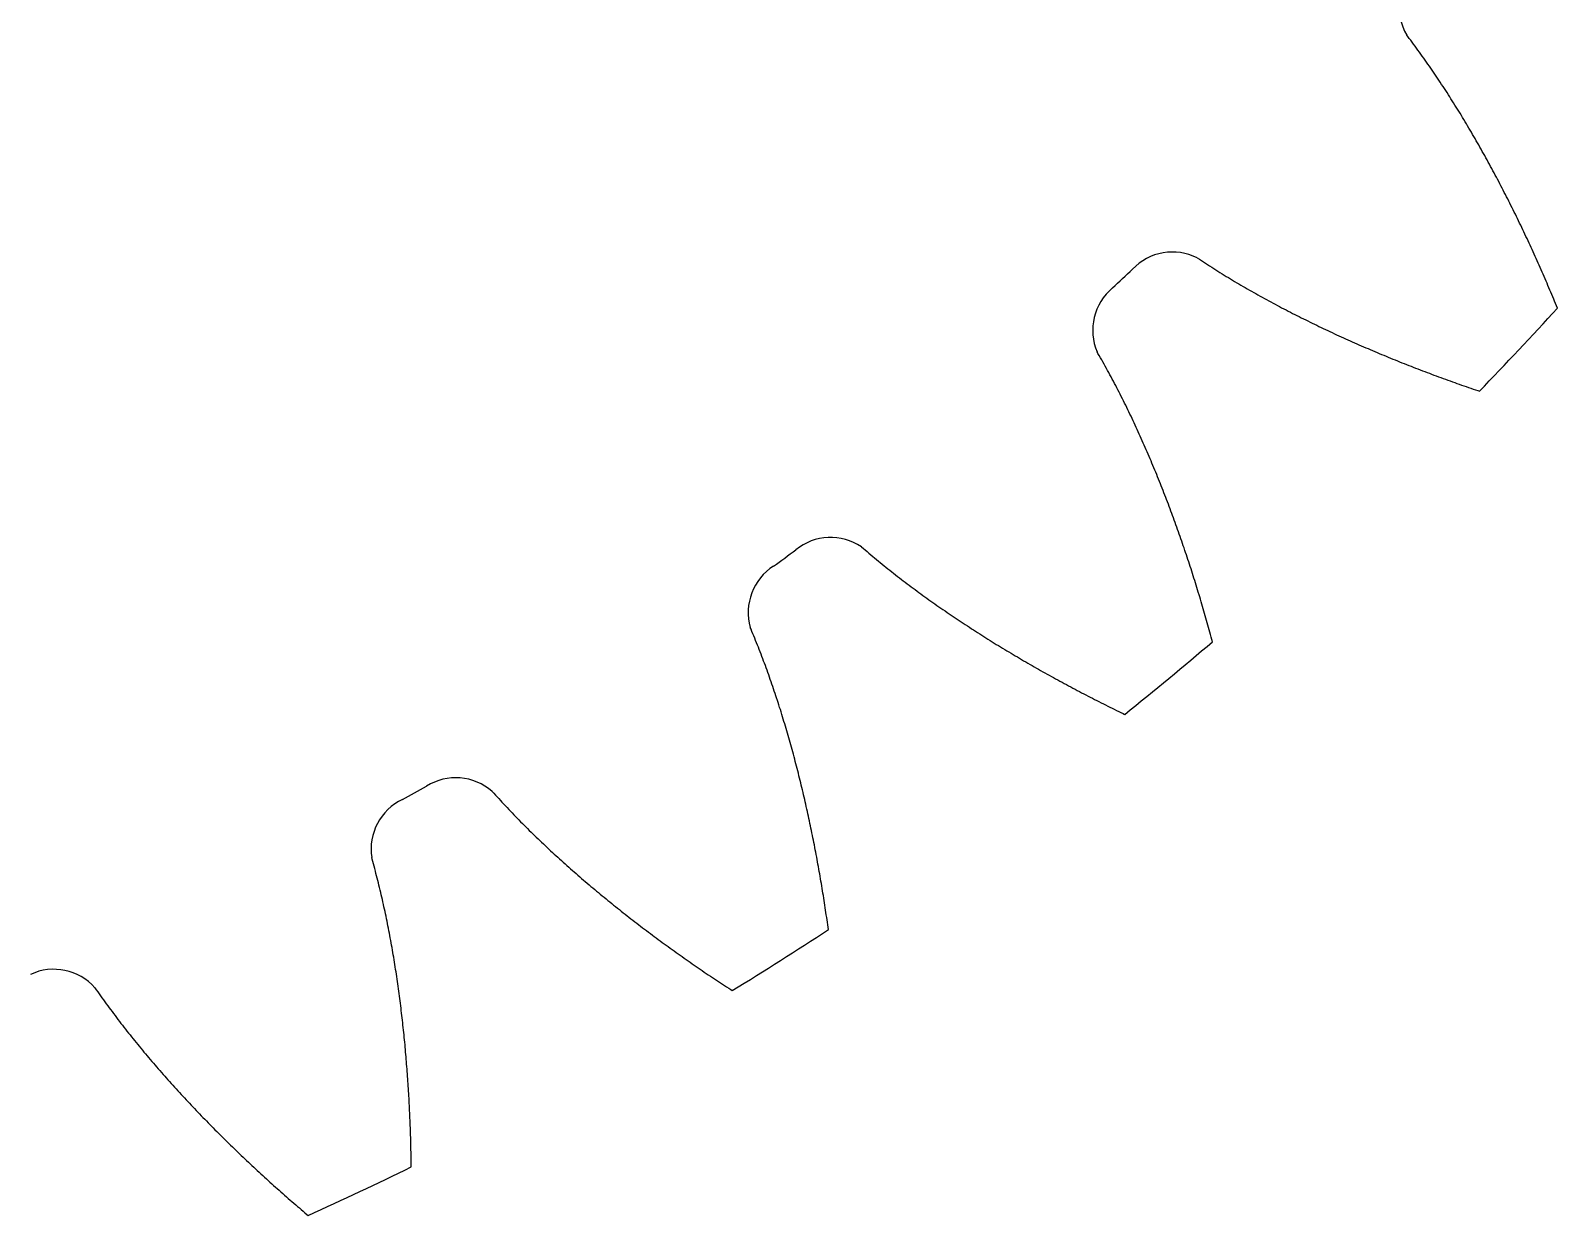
# Model space of a CAD drawing. Extents: x 72 to 228, y 22 to 178.
# Drawn here: x 176.49 to 207.65, y 28.94 to 53.13 of the extents above; entities that cross this region are included whole.
import ezdxf

# ---------------------------------------------------------------- set-up
doc = ezdxf.new("R2010")
doc.units = 0
doc.layers.get('0').update_dxf_attribs({"linetype": 'continuous'})

# ---------------------------------------------------------------- blocks, each defined once
blk = doc.blocks.new('CUT088')
at = {"color": 0}
for points in [[(207.649, 47.459), (207.63, 47.505), (207.611, 47.552), (207.592, 47.598), (207.573, 47.644), (207.554, 47.69), (207.534, 47.736), (207.515, 47.782), (207.496, 47.828), (207.476, 47.874), (207.456, 47.92), (207.437, 47.966), (207.417, 48.012), (207.397, 48.058), (207.377, 48.104), (207.357, 48.15), (207.337, 48.196), (207.317, 48.241), (207.297, 48.287), (207.277, 48.333), (207.256, 48.379), (207.236, 48.424), (207.215, 48.47), (207.195, 48.515), (207.174, 48.561), (207.154, 48.606), (207.133, 48.652), (207.112, 48.697), (207.091, 48.743), (207.07, 48.788), (207.049, 48.833), (207.028, 48.879), (207.006, 48.924), (206.985, 48.969), (206.964, 49.014), (206.942, 49.06), (206.921, 49.105), (206.899, 49.15), (206.877, 49.195), (206.856, 49.24), (206.834, 49.285), (206.812, 49.33), (206.79, 49.375), (206.768, 49.42), (206.746, 49.464), (206.723, 49.509), (206.701, 49.554), (206.679, 49.599), (206.656, 49.643), (206.634, 49.688), (206.611, 49.732), (206.588, 49.777), (206.565, 49.821), (206.543, 49.866), (206.52, 49.91), (206.496, 49.955), (206.473, 49.999), (206.45, 50.043), (206.427, 50.088), (206.403, 50.132), (206.38, 50.176), (206.356, 50.22), (206.333, 50.264), (206.309, 50.308), (206.285, 50.352), (206.261, 50.396), (206.237, 50.44), (206.213, 50.484), (206.189, 50.527), (206.165, 50.571), (206.141, 50.615), (206.116, 50.659), (206.092, 50.702), (206.067, 50.746), (206.043, 50.789), (206.018, 50.833), (205.993, 50.876), (205.968, 50.919), (205.943, 50.963), (205.918, 51.006), (205.893, 51.049), (205.867, 51.092), (205.842, 51.135), (205.816, 51.178), (205.791, 51.221), (205.765, 51.264), (205.739, 51.307), (205.714, 51.35), (205.688, 51.392), (205.662, 51.435), (205.635, 51.478), (205.609, 51.52), (205.583, 51.563), (205.556, 51.605), (205.53, 51.648), (205.503, 51.69), (205.476, 51.732), (205.45, 51.774), (205.423, 51.816), (205.396, 51.859), (205.368, 51.901), (205.341, 51.942), (205.314, 51.984), (205.286, 52.026), (205.259, 52.068), (205.231, 52.109), (205.203, 52.151), (205.176, 52.193), (205.148, 52.234), (205.119, 52.275), (205.091, 52.317), (205.063, 52.358), (205.035, 52.399), (205.006, 52.44), (204.977, 52.481), (204.949, 52.522), (204.92, 52.563), (204.891, 52.603), (204.862, 52.644), (204.832, 52.685), (204.803, 52.725), (204.773, 52.765), (204.744, 52.806), (204.714, 52.846), (204.684, 52.886), (204.654, 52.926), (204.624, 52.966), (204.594, 53.006), (204.573, 53.034)], [(200.3, 48.484), (200.342, 48.456), (200.384, 48.429), (200.425, 48.401), (200.467, 48.374), (200.509, 48.347), (200.551, 48.319), (200.593, 48.292), (200.635, 48.266), (200.678, 48.239), (200.72, 48.212), (200.762, 48.186), (200.805, 48.159), (200.847, 48.133), (200.89, 48.107), (200.933, 48.081), (200.976, 48.055), (201.018, 48.03), (201.061, 48.004), (201.104, 47.978), (201.147, 47.953), (201.19, 47.928), (201.234, 47.902), (201.277, 47.877), (201.32, 47.852), (201.364, 47.828), (201.407, 47.803), (201.451, 47.778), (201.494, 47.754), (201.538, 47.729), (201.581, 47.705), (201.625, 47.681), (201.669, 47.657), (201.713, 47.633), (201.757, 47.609), (201.801, 47.585), (201.845, 47.561), (201.889, 47.538), (201.933, 47.514), (201.977, 47.491), (202.021, 47.467), (202.066, 47.444), (202.11, 47.421), (202.155, 47.398), (202.199, 47.375), (202.243, 47.352), (202.288, 47.33), (202.333, 47.307), (202.377, 47.285), (202.422, 47.262), (202.467, 47.24), (202.511, 47.218), (202.556, 47.196), (202.601, 47.173), (202.646, 47.152), (202.691, 47.13), (202.736, 47.108), (202.781, 47.086), (202.826, 47.065), (202.871, 47.043), (202.917, 47.022), (202.962, 47), (203.007, 46.979), (203.052, 46.958), (203.098, 46.937), (203.143, 46.916), (203.189, 46.895), (203.234, 46.874), (203.28, 46.854), (203.325, 46.833), (203.371, 46.812), (203.416, 46.792), (203.462, 46.772), (203.508, 46.751), (203.553, 46.731), (203.599, 46.711), (203.645, 46.691), (203.691, 46.671), (203.737, 46.651), (203.783, 46.631), (203.829, 46.612), (203.875, 46.592), (203.921, 46.573), (203.967, 46.553), (204.013, 46.534), (204.059, 46.514), (204.105, 46.495), (204.151, 46.476), (204.197, 46.457), (204.244, 46.438), (204.29, 46.419), (204.336, 46.4), (204.383, 46.382), (204.429, 46.363), (204.476, 46.345), (204.522, 46.326), (204.569, 46.308), (204.615, 46.289), (204.662, 46.271), (204.708, 46.253), (204.755, 46.235), (204.801, 46.217), (204.848, 46.199), (204.895, 46.181), (204.942, 46.163), (204.988, 46.145), (205.035, 46.128), (205.082, 46.11), (205.129, 46.093), (205.176, 46.075), (205.222, 46.058), (205.269, 46.041), (205.316, 46.024), (205.363, 46.007), (205.41, 45.99), (205.457, 45.973), (205.504, 45.956), (205.552, 45.939), (205.599, 45.922), (205.646, 45.905), (205.693, 45.889), (205.74, 45.872), (205.787, 45.856), (205.835, 45.84), (205.882, 45.823), (205.929, 45.807), (205.977, 45.791), (206.024, 45.775), (206.057, 45.764)], [(200.3, 48.484), (200.342, 48.456), (200.384, 48.429), (200.425, 48.401), (200.467, 48.374), (200.509, 48.347), (200.551, 48.319), (200.593, 48.292), (200.635, 48.266), (200.678, 48.239), (200.72, 48.212), (200.762, 48.186), (200.805, 48.159), (200.847, 48.133), (200.89, 48.107), (200.933, 48.081), (200.976, 48.055), (201.018, 48.03), (201.061, 48.004), (201.104, 47.978), (201.147, 47.953), (201.19, 47.928), (201.234, 47.902), (201.277, 47.877), (201.32, 47.852), (201.364, 47.828), (201.407, 47.803), (201.451, 47.778), (201.494, 47.754), (201.538, 47.729), (201.581, 47.705), (201.625, 47.681), (201.669, 47.657), (201.713, 47.633), (201.757, 47.609), (201.801, 47.585), (201.845, 47.561), (201.889, 47.538), (201.933, 47.514), (201.977, 47.491), (202.021, 47.467), (202.066, 47.444), (202.11, 47.421), (202.155, 47.398), (202.199, 47.375), (202.243, 47.352), (202.288, 47.33), (202.333, 47.307), (202.377, 47.285), (202.422, 47.262), (202.467, 47.24), (202.511, 47.218), (202.556, 47.196), (202.601, 47.173), (202.646, 47.152), (202.691, 47.13), (202.736, 47.108), (202.781, 47.086), (202.826, 47.065), (202.871, 47.043), (202.917, 47.022), (202.962, 47), (203.007, 46.979), (203.052, 46.958), (203.098, 46.937), (203.143, 46.916), (203.189, 46.895), (203.234, 46.874), (203.28, 46.854), (203.325, 46.833), (203.371, 46.812), (203.416, 46.792), (203.462, 46.772), (203.508, 46.751), (203.553, 46.731), (203.599, 46.711), (203.645, 46.691), (203.691, 46.671), (203.737, 46.651), (203.783, 46.631), (203.829, 46.612), (203.875, 46.592), (203.921, 46.573), (203.967, 46.553), (204.013, 46.534), (204.059, 46.514), (204.105, 46.495), (204.151, 46.476), (204.197, 46.457), (204.244, 46.438), (204.29, 46.419), (204.336, 46.4), (204.383, 46.382), (204.429, 46.363), (204.476, 46.345), (204.522, 46.326), (204.569, 46.308), (204.615, 46.289), (204.662, 46.271), (204.708, 46.253), (204.755, 46.235), (204.801, 46.217), (204.848, 46.199), (204.895, 46.181), (204.942, 46.163), (204.988, 46.145), (205.035, 46.128), (205.082, 46.11), (205.129, 46.093), (205.176, 46.075), (205.222, 46.058), (205.269, 46.041), (205.316, 46.024), (205.363, 46.007), (205.41, 45.99), (205.457, 45.973), (205.504, 45.956), (205.552, 45.939), (205.599, 45.922), (205.646, 45.905), (205.693, 45.889), (205.74, 45.872), (205.787, 45.856), (205.835, 45.84), (205.882, 45.823), (205.929, 45.807), (205.977, 45.791), (206.024, 45.775), (206.057, 45.764)], [(200.61, 40.648), (200.597, 40.696), (200.583, 40.744), (200.57, 40.793), (200.557, 40.841), (200.544, 40.889), (200.53, 40.937), (200.517, 40.985), (200.503, 41.034), (200.49, 41.082), (200.476, 41.13), (200.462, 41.178), (200.448, 41.226), (200.434, 41.274), (200.42, 41.322), (200.406, 41.37), (200.392, 41.418), (200.378, 41.466), (200.364, 41.514), (200.349, 41.562), (200.335, 41.609), (200.32, 41.657), (200.306, 41.705), (200.291, 41.753), (200.276, 41.801), (200.262, 41.848), (200.247, 41.896), (200.232, 41.944), (200.217, 41.992), (200.201, 42.039), (200.186, 42.087), (200.171, 42.134), (200.155, 42.182), (200.14, 42.23), (200.124, 42.277), (200.109, 42.325), (200.093, 42.372), (200.077, 42.419), (200.061, 42.467), (200.045, 42.514), (200.029, 42.562), (200.013, 42.609), (199.997, 42.656), (199.981, 42.703), (199.964, 42.751), (199.948, 42.798), (199.931, 42.845), (199.915, 42.892), (199.898, 42.939), (199.881, 42.986), (199.864, 43.034), (199.847, 43.081), (199.83, 43.128), (199.813, 43.175), (199.796, 43.222), (199.779, 43.268), (199.761, 43.315), (199.744, 43.362), (199.726, 43.409), (199.709, 43.456), (199.691, 43.502), (199.673, 43.549), (199.655, 43.596), (199.637, 43.643), (199.619, 43.689), (199.601, 43.736), (199.582, 43.782), (199.564, 43.829), (199.546, 43.875), (199.527, 43.922), (199.508, 43.968), (199.49, 44.014), (199.471, 44.061), (199.452, 44.107), (199.433, 44.153), (199.414, 44.199), (199.395, 44.246), (199.375, 44.292), (199.356, 44.338), (199.336, 44.384), (199.317, 44.43), (199.297, 44.476), (199.277, 44.522), (199.257, 44.568), (199.237, 44.613), (199.217, 44.659), (199.197, 44.705), (199.177, 44.751), (199.156, 44.796), (199.136, 44.842), (199.115, 44.887), (199.095, 44.933), (199.074, 44.978), (199.053, 45.024), (199.032, 45.069), (199.011, 45.114), (198.989, 45.16), (198.968, 45.205), (198.947, 45.25), (198.925, 45.295), (198.903, 45.34), (198.882, 45.385), (198.86, 45.43), (198.838, 45.475), (198.816, 45.52), (198.793, 45.565), (198.771, 45.61), (198.749, 45.654), (198.726, 45.699), (198.703, 45.743), (198.681, 45.788), (198.658, 45.832), (198.635, 45.877), (198.611, 45.921), (198.588, 45.965), (198.565, 46.009), (198.541, 46.053), (198.517, 46.098), (198.494, 46.142), (198.47, 46.185), (198.446, 46.229), (198.421, 46.273), (198.397, 46.317), (198.373, 46.36), (198.348, 46.404), (198.323, 46.447), (198.298, 46.491), (198.273, 46.534), (198.256, 46.564)], [(193.447, 42.586), (193.485, 42.553), (193.523, 42.521), (193.561, 42.488), (193.599, 42.456), (193.637, 42.423), (193.675, 42.391), (193.714, 42.359), (193.752, 42.327), (193.791, 42.295), (193.829, 42.264), (193.868, 42.232), (193.907, 42.201), (193.946, 42.169), (193.985, 42.138), (194.024, 42.107), (194.063, 42.076), (194.102, 42.045), (194.142, 42.014), (194.181, 41.983), (194.221, 41.953), (194.26, 41.922), (194.3, 41.892), (194.34, 41.862), (194.38, 41.831), (194.42, 41.801), (194.46, 41.771), (194.5, 41.742), (194.54, 41.712), (194.58, 41.682), (194.62, 41.652), (194.661, 41.623), (194.701, 41.594), (194.742, 41.564), (194.782, 41.535), (194.823, 41.506), (194.864, 41.477), (194.904, 41.448), (194.945, 41.419), (194.986, 41.39), (195.027, 41.362), (195.068, 41.333), (195.109, 41.305), (195.151, 41.276), (195.192, 41.248), (195.233, 41.22), (195.274, 41.192), (195.316, 41.164), (195.357, 41.136), (195.399, 41.108), (195.44, 41.08), (195.482, 41.052), (195.524, 41.025), (195.565, 40.997), (195.607, 40.97), (195.649, 40.943), (195.691, 40.915), (195.733, 40.888), (195.775, 40.861), (195.817, 40.834), (195.859, 40.807), (195.902, 40.78), (195.944, 40.754), (195.986, 40.727), (196.028, 40.7), (196.071, 40.674), (196.113, 40.648), (196.156, 40.621), (196.198, 40.595), (196.241, 40.569), (196.284, 40.543), (196.326, 40.517), (196.369, 40.491), (196.412, 40.465), (196.455, 40.439), (196.498, 40.413), (196.541, 40.388), (196.584, 40.362), (196.627, 40.337), (196.67, 40.311), (196.713, 40.286), (196.756, 40.261), (196.799, 40.236), (196.842, 40.211), (196.886, 40.186), (196.929, 40.161), (196.973, 40.136), (197.016, 40.111), (197.059, 40.087), (197.103, 40.062), (197.147, 40.037), (197.19, 40.013), (197.234, 39.989), (197.277, 39.964), (197.321, 39.94), (197.365, 39.916), (197.409, 39.892), (197.453, 39.868), (197.497, 39.844), (197.54, 39.82), (197.584, 39.796), (197.628, 39.772), (197.673, 39.749), (197.717, 39.725), (197.761, 39.702), (197.805, 39.678), (197.849, 39.655), (197.893, 39.632), (197.938, 39.608), (197.982, 39.585), (198.026, 39.562), (198.071, 39.539), (198.115, 39.516), (198.16, 39.493), (198.204, 39.471), (198.249, 39.448), (198.293, 39.425), (198.338, 39.403), (198.383, 39.38), (198.427, 39.358), (198.472, 39.335), (198.517, 39.313), (198.561, 39.291), (198.606, 39.269), (198.651, 39.247), (198.696, 39.225), (198.741, 39.203), (198.786, 39.181), (198.817, 39.165)], [(193.447, 42.586), (193.485, 42.553), (193.523, 42.521), (193.561, 42.488), (193.599, 42.456), (193.637, 42.423), (193.675, 42.391), (193.714, 42.359), (193.752, 42.327), (193.791, 42.295), (193.829, 42.264), (193.868, 42.232), (193.907, 42.201), (193.946, 42.169), (193.985, 42.138), (194.024, 42.107), (194.063, 42.076), (194.102, 42.045), (194.142, 42.014), (194.181, 41.983), (194.221, 41.953), (194.26, 41.922), (194.3, 41.892), (194.34, 41.862), (194.38, 41.831), (194.42, 41.801), (194.46, 41.771), (194.5, 41.742), (194.54, 41.712), (194.58, 41.682), (194.62, 41.652), (194.661, 41.623), (194.701, 41.594), (194.742, 41.564), (194.782, 41.535), (194.823, 41.506), (194.864, 41.477), (194.904, 41.448), (194.945, 41.419), (194.986, 41.39), (195.027, 41.362), (195.068, 41.333), (195.109, 41.305), (195.151, 41.276), (195.192, 41.248), (195.233, 41.22), (195.274, 41.192), (195.316, 41.164), (195.357, 41.136), (195.399, 41.108), (195.44, 41.08), (195.482, 41.052), (195.524, 41.025), (195.565, 40.997), (195.607, 40.97), (195.649, 40.943), (195.691, 40.915), (195.733, 40.888), (195.775, 40.861), (195.817, 40.834), (195.859, 40.807), (195.902, 40.78), (195.944, 40.754), (195.986, 40.727), (196.028, 40.7), (196.071, 40.674), (196.113, 40.648), (196.156, 40.621), (196.198, 40.595), (196.241, 40.569), (196.284, 40.543), (196.326, 40.517), (196.369, 40.491), (196.412, 40.465), (196.455, 40.439), (196.498, 40.413), (196.541, 40.388), (196.584, 40.362), (196.627, 40.337), (196.67, 40.311), (196.713, 40.286), (196.756, 40.261), (196.799, 40.236), (196.842, 40.211), (196.886, 40.186), (196.929, 40.161), (196.973, 40.136), (197.016, 40.111), (197.059, 40.087), (197.103, 40.062), (197.147, 40.037), (197.19, 40.013), (197.234, 39.989), (197.277, 39.964), (197.321, 39.94), (197.365, 39.916), (197.409, 39.892), (197.453, 39.868), (197.497, 39.844), (197.54, 39.82), (197.584, 39.796), (197.628, 39.772), (197.673, 39.749), (197.717, 39.725), (197.761, 39.702), (197.805, 39.678), (197.849, 39.655), (197.893, 39.632), (197.938, 39.608), (197.982, 39.585), (198.026, 39.562), (198.071, 39.539), (198.115, 39.516), (198.16, 39.493), (198.204, 39.471), (198.249, 39.448), (198.293, 39.425), (198.338, 39.403), (198.383, 39.38), (198.427, 39.358), (198.472, 39.335), (198.517, 39.313), (198.561, 39.291), (198.606, 39.269), (198.651, 39.247), (198.696, 39.225), (198.741, 39.203), (198.786, 39.181), (198.817, 39.165)], [(192.772, 34.773), (192.765, 34.822), (192.758, 34.872), (192.751, 34.921), (192.744, 34.971), (192.737, 35.02), (192.729, 35.07), (192.722, 35.119), (192.715, 35.169), (192.707, 35.218), (192.7, 35.268), (192.692, 35.317), (192.684, 35.366), (192.676, 35.416), (192.669, 35.465), (192.661, 35.515), (192.653, 35.564), (192.645, 35.613), (192.636, 35.663), (192.628, 35.712), (192.62, 35.761), (192.611, 35.811), (192.603, 35.86), (192.594, 35.909), (192.586, 35.958), (192.577, 36.008), (192.568, 36.057), (192.559, 36.106), (192.55, 36.155), (192.541, 36.204), (192.532, 36.253), (192.523, 36.303), (192.513, 36.352), (192.504, 36.401), (192.495, 36.45), (192.485, 36.499), (192.475, 36.548), (192.466, 36.597), (192.456, 36.646), (192.446, 36.695), (192.436, 36.744), (192.426, 36.793), (192.416, 36.842), (192.405, 36.891), (192.395, 36.94), (192.385, 36.989), (192.374, 37.038), (192.364, 37.087), (192.353, 37.135), (192.342, 37.184), (192.331, 37.233), (192.32, 37.282), (192.309, 37.331), (192.298, 37.379), (192.287, 37.428), (192.276, 37.477), (192.264, 37.526), (192.253, 37.574), (192.241, 37.623), (192.23, 37.671), (192.218, 37.72), (192.206, 37.769), (192.194, 37.817), (192.182, 37.866), (192.17, 37.914), (192.158, 37.963), (192.146, 38.011), (192.133, 38.06), (192.121, 38.108), (192.108, 38.156), (192.095, 38.205), (192.083, 38.253), (192.07, 38.301), (192.057, 38.35), (192.044, 38.398), (192.03, 38.446), (192.017, 38.494), (192.004, 38.543), (191.99, 38.591), (191.977, 38.639), (191.963, 38.687), (191.949, 38.735), (191.935, 38.783), (191.921, 38.831), (191.907, 38.879), (191.893, 38.927), (191.879, 38.975), (191.864, 39.023), (191.85, 39.071), (191.835, 39.118), (191.82, 39.166), (191.806, 39.214), (191.791, 39.262), (191.776, 39.309), (191.76, 39.357), (191.745, 39.405), (191.73, 39.452), (191.714, 39.5), (191.699, 39.547), (191.683, 39.595), (191.667, 39.642), (191.651, 39.689), (191.635, 39.737), (191.619, 39.784), (191.603, 39.831), (191.586, 39.879), (191.57, 39.926), (191.553, 39.973), (191.536, 40.02), (191.519, 40.067), (191.502, 40.114), (191.485, 40.161), (191.468, 40.208), (191.45, 40.255), (191.433, 40.302), (191.415, 40.348), (191.397, 40.395), (191.379, 40.442), (191.361, 40.488), (191.343, 40.535), (191.324, 40.581), (191.306, 40.628), (191.287, 40.674), (191.268, 40.721), (191.249, 40.767), (191.23, 40.813), (191.211, 40.859), (191.192, 40.905), (191.178, 40.938)], [(185.909, 37.593), (185.942, 37.556), (185.975, 37.519), (186.009, 37.482), (186.043, 37.445), (186.077, 37.408), (186.11, 37.372), (186.145, 37.335), (186.179, 37.298), (186.213, 37.262), (186.247, 37.226), (186.282, 37.19), (186.316, 37.153), (186.351, 37.118), (186.386, 37.082), (186.421, 37.046), (186.456, 37.01), (186.491, 36.975), (186.526, 36.939), (186.561, 36.904), (186.597, 36.868), (186.632, 36.833), (186.668, 36.798), (186.704, 36.763), (186.739, 36.728), (186.775, 36.693), (186.811, 36.658), (186.847, 36.624), (186.883, 36.589), (186.919, 36.554), (186.956, 36.52), (186.992, 36.486), (187.028, 36.452), (187.065, 36.417), (187.102, 36.383), (187.138, 36.349), (187.175, 36.315), (187.212, 36.282), (187.249, 36.248), (187.286, 36.214), (187.323, 36.181), (187.36, 36.147), (187.397, 36.114), (187.434, 36.08), (187.472, 36.047), (187.509, 36.014), (187.547, 35.981), (187.584, 35.948), (187.622, 35.915), (187.66, 35.882), (187.697, 35.85), (187.735, 35.817), (187.773, 35.784), (187.811, 35.752), (187.849, 35.719), (187.887, 35.687), (187.926, 35.655), (187.964, 35.622), (188.002, 35.59), (188.04, 35.558), (188.079, 35.526), (188.117, 35.494), (188.156, 35.463), (188.195, 35.431), (188.233, 35.399), (188.272, 35.368), (188.311, 35.336), (188.35, 35.305), (188.389, 35.273), (188.428, 35.242), (188.467, 35.211), (188.506, 35.18), (188.545, 35.148), (188.584, 35.117), (188.623, 35.086), (188.663, 35.056), (188.702, 35.025), (188.742, 34.994), (188.781, 34.963), (188.821, 34.933), (188.86, 34.902), (188.9, 34.872), (188.94, 34.842), (188.98, 34.811), (189.019, 34.781), (189.059, 34.751), (189.099, 34.721), (189.139, 34.691), (189.179, 34.661), (189.219, 34.631), (189.259, 34.601), (189.3, 34.571), (189.34, 34.542), (189.38, 34.512), (189.421, 34.483), (189.461, 34.453), (189.501, 34.424), (189.542, 34.395), (189.582, 34.365), (189.623, 34.336), (189.664, 34.307), (189.704, 34.278), (189.745, 34.249), (189.786, 34.22), (189.827, 34.191), (189.868, 34.162), (189.909, 34.134), (189.95, 34.105), (189.991, 34.076), (190.032, 34.048), (190.073, 34.019), (190.114, 33.991), (190.155, 33.963), (190.196, 33.935), (190.238, 33.906), (190.279, 33.878), (190.32, 33.85), (190.362, 33.822), (190.403, 33.794), (190.445, 33.766), (190.486, 33.739), (190.528, 33.711), (190.57, 33.683), (190.611, 33.656), (190.653, 33.628), (190.695, 33.601), (190.737, 33.573), (190.779, 33.546), (190.808, 33.527)], [(184.259, 29.927), (184.259, 29.977), (184.258, 30.027), (184.257, 30.077), (184.256, 30.127), (184.256, 30.176), (184.255, 30.226), (184.253, 30.276), (184.252, 30.326), (184.251, 30.376), (184.25, 30.426), (184.248, 30.476), (184.247, 30.526), (184.245, 30.576), (184.244, 30.626), (184.242, 30.676), (184.24, 30.726), (184.238, 30.776), (184.237, 30.826), (184.235, 30.876), (184.232, 30.926), (184.23, 30.976), (184.228, 31.026), (184.226, 31.076), (184.223, 31.126), (184.221, 31.176), (184.218, 31.226), (184.216, 31.276), (184.213, 31.326), (184.21, 31.376), (184.207, 31.425), (184.204, 31.475), (184.201, 31.525), (184.198, 31.575), (184.195, 31.625), (184.191, 31.675), (184.188, 31.725), (184.184, 31.775), (184.181, 31.825), (184.177, 31.874), (184.173, 31.924), (184.169, 31.974), (184.165, 32.024), (184.161, 32.074), (184.157, 32.124), (184.153, 32.174), (184.149, 32.223), (184.144, 32.273), (184.14, 32.323), (184.135, 32.373), (184.131, 32.423), (184.126, 32.472), (184.121, 32.522), (184.116, 32.572), (184.111, 32.622), (184.106, 32.671), (184.101, 32.721), (184.096, 32.771), (184.09, 32.82), (184.085, 32.87), (184.079, 32.92), (184.074, 32.97), (184.068, 33.019), (184.062, 33.069), (184.056, 33.118), (184.05, 33.168), (184.044, 33.218), (184.038, 33.267), (184.031, 33.317), (184.025, 33.367), (184.018, 33.416), (184.012, 33.466), (184.005, 33.515), (183.998, 33.565), (183.991, 33.614), (183.984, 33.664), (183.977, 33.713), (183.97, 33.763), (183.963, 33.812), (183.955, 33.862), (183.948, 33.911), (183.94, 33.96), (183.932, 34.01), (183.924, 34.059), (183.916, 34.109), (183.908, 34.158), (183.9, 34.207), (183.892, 34.257), (183.883, 34.306), (183.875, 34.355), (183.866, 34.404), (183.857, 34.454), (183.849, 34.503), (183.84, 34.552), (183.831, 34.601), (183.821, 34.65), (183.812, 34.699), (183.803, 34.749), (183.793, 34.798), (183.783, 34.847), (183.774, 34.896), (183.764, 34.945), (183.754, 34.994), (183.744, 35.043), (183.733, 35.092), (183.723, 35.141), (183.712, 35.189), (183.702, 35.238), (183.691, 35.287), (183.68, 35.336), (183.669, 35.385), (183.658, 35.433), (183.647, 35.482), (183.635, 35.531), (183.624, 35.579), (183.612, 35.628), (183.6, 35.677), (183.588, 35.725), (183.576, 35.774), (183.564, 35.822), (183.551, 35.871), (183.539, 35.919), (183.526, 35.967), (183.513, 36.016), (183.5, 36.064), (183.487, 36.112), (183.474, 36.16), (183.46, 36.209), (183.451, 36.242)], [(184.259, 29.927), (184.259, 29.977), (184.258, 30.027), (184.257, 30.077), (184.256, 30.127), (184.256, 30.176), (184.255, 30.226), (184.253, 30.276), (184.252, 30.326), (184.251, 30.376), (184.25, 30.426), (184.248, 30.476), (184.247, 30.526), (184.245, 30.576), (184.244, 30.626), (184.242, 30.676), (184.24, 30.726), (184.238, 30.776), (184.237, 30.826), (184.235, 30.876), (184.232, 30.926), (184.23, 30.976), (184.228, 31.026), (184.226, 31.076), (184.223, 31.126), (184.221, 31.176), (184.218, 31.226), (184.216, 31.276), (184.213, 31.326), (184.21, 31.376), (184.207, 31.425), (184.204, 31.475), (184.201, 31.525), (184.198, 31.575), (184.195, 31.625), (184.191, 31.675), (184.188, 31.725), (184.184, 31.775), (184.181, 31.825), (184.177, 31.874), (184.173, 31.924), (184.169, 31.974), (184.165, 32.024), (184.161, 32.074), (184.157, 32.124), (184.153, 32.174), (184.149, 32.223), (184.144, 32.273), (184.14, 32.323), (184.135, 32.373), (184.131, 32.423), (184.126, 32.472), (184.121, 32.522), (184.116, 32.572), (184.111, 32.622), (184.106, 32.671), (184.101, 32.721), (184.096, 32.771), (184.09, 32.82), (184.085, 32.87), (184.079, 32.92), (184.074, 32.97), (184.068, 33.019), (184.062, 33.069), (184.056, 33.118), (184.05, 33.168), (184.044, 33.218), (184.038, 33.267), (184.031, 33.317), (184.025, 33.367), (184.018, 33.416), (184.012, 33.466), (184.005, 33.515), (183.998, 33.565), (183.991, 33.614), (183.984, 33.664), (183.977, 33.713), (183.97, 33.763), (183.963, 33.812), (183.955, 33.862), (183.948, 33.911), (183.94, 33.96), (183.932, 34.01), (183.924, 34.059), (183.916, 34.109), (183.908, 34.158), (183.9, 34.207), (183.892, 34.257), (183.883, 34.306), (183.875, 34.355), (183.866, 34.404), (183.857, 34.454), (183.849, 34.503), (183.84, 34.552), (183.831, 34.601), (183.821, 34.65), (183.812, 34.699), (183.803, 34.749), (183.793, 34.798), (183.783, 34.847), (183.774, 34.896), (183.764, 34.945), (183.754, 34.994), (183.744, 35.043), (183.733, 35.092), (183.723, 35.141), (183.712, 35.189), (183.702, 35.238), (183.691, 35.287), (183.68, 35.336), (183.669, 35.385), (183.658, 35.433), (183.647, 35.482), (183.635, 35.531), (183.624, 35.579), (183.612, 35.628), (183.6, 35.677), (183.588, 35.725), (183.576, 35.774), (183.564, 35.822), (183.551, 35.871), (183.539, 35.919), (183.526, 35.967), (183.513, 36.016), (183.5, 36.064), (183.487, 36.112), (183.474, 36.16), (183.46, 36.209), (183.451, 36.242)], [(177.804, 33.585), (177.832, 33.544), (177.861, 33.503), (177.889, 33.462), (177.918, 33.421), (177.947, 33.38), (177.976, 33.34), (178.005, 33.299), (178.035, 33.259), (178.064, 33.218), (178.094, 33.178), (178.124, 33.138), (178.153, 33.097), (178.183, 33.057), (178.213, 33.017), (178.243, 32.977), (178.274, 32.938), (178.304, 32.898), (178.335, 32.858), (178.365, 32.819), (178.396, 32.779), (178.427, 32.74), (178.457, 32.701), (178.488, 32.661), (178.52, 32.622), (178.551, 32.583), (178.582, 32.544), (178.613, 32.505), (178.645, 32.466), (178.676, 32.428), (178.708, 32.389), (178.74, 32.35), (178.772, 32.312), (178.804, 32.273), (178.836, 32.235), (178.868, 32.197), (178.9, 32.158), (178.932, 32.12), (178.965, 32.082), (178.997, 32.044), (179.03, 32.006), (179.062, 31.968), (179.095, 31.93), (179.128, 31.893), (179.161, 31.855), (179.194, 31.817), (179.227, 31.78), (179.26, 31.743), (179.293, 31.705), (179.327, 31.668), (179.36, 31.631), (179.393, 31.593), (179.427, 31.556), (179.461, 31.519), (179.494, 31.482), (179.528, 31.446), (179.562, 31.409), (179.596, 31.372), (179.63, 31.335), (179.664, 31.299), (179.698, 31.262), (179.732, 31.226), (179.766, 31.189), (179.801, 31.153), (179.835, 31.117), (179.87, 31.08), (179.904, 31.044), (179.939, 31.008), (179.974, 30.972), (180.008, 30.936), (180.043, 30.9), (180.078, 30.865), (180.113, 30.829), (180.148, 30.793), (180.183, 30.758), (180.218, 30.722), (180.253, 30.687), (180.289, 30.651), (180.324, 30.616), (180.36, 30.58), (180.395, 30.545), (180.431, 30.51), (180.466, 30.475), (180.502, 30.44), (180.538, 30.405), (180.573, 30.37), (180.609, 30.335), (180.645, 30.3), (180.681, 30.266), (180.717, 30.231), (180.753, 30.196), (180.789, 30.162), (180.826, 30.127), (180.862, 30.093), (180.898, 30.059), (180.935, 30.024), (180.971, 29.99), (181.008, 29.956), (181.044, 29.922), (181.081, 29.888), (181.117, 29.854), (181.154, 29.82), (181.191, 29.786), (181.228, 29.752), (181.265, 29.718), (181.302, 29.685), (181.339, 29.651), (181.376, 29.618), (181.413, 29.584), (181.45, 29.551), (181.487, 29.517), (181.525, 29.484), (181.562, 29.451), (181.599, 29.418), (181.637, 29.384), (181.674, 29.351), (181.712, 29.318), (181.749, 29.285), (181.787, 29.252), (181.825, 29.22), (181.862, 29.187), (181.9, 29.154), (181.938, 29.121), (181.976, 29.089), (182.014, 29.056), (182.052, 29.024), (182.09, 28.991), (182.128, 28.959), (182.155, 28.936)]]:
    blk.add_lwpolyline(points, dxfattribs=at)
for centre, radius, start, end in [((205.544, 53.602), 1.125, 137.0717, -149.6776), ((199.794, 47.479), 1.125, 63.2778, 136.5283), ((150, 100), 71.25, -47.02547, -46.57453), ((199.29, 47.006), 1.125, 129.8717, -156.8776), ((150, 100), 78, -44.05426, -42.34574), ((192.819, 41.653), 1.125, 56.0778, 129.3283), ((150, 100), 71.25, -54.22547, -53.77453), ((192.26, 41.246), 1.125, 122.6717, -164.0776), ((150, 100), 78, -51.25426, -49.54574), ((185.169, 36.746), 1.125, 48.8778, 122.1283), ((184.563, 36.413), 1.125, 115.4717, -171.2776), ((150, 100), 71.25, -61.42547, -60.97453), ((150, 100), 78, -58.45426, -56.74574), ((176.964, 32.837), 1.125, 41.6778, 114.9283), ((150, 100), 78, -65.65426, -63.94574)]:
    blk.add_arc(centre, radius, start, end, dxfattribs=at)

msp = doc.modelspace()

# ---------------------------------------------------------------- block references
at = {"color": 0}
msp.add_blockref('CUT088', (0, 0), dxfattribs=at)

doc.saveas('drawing.dxf')
